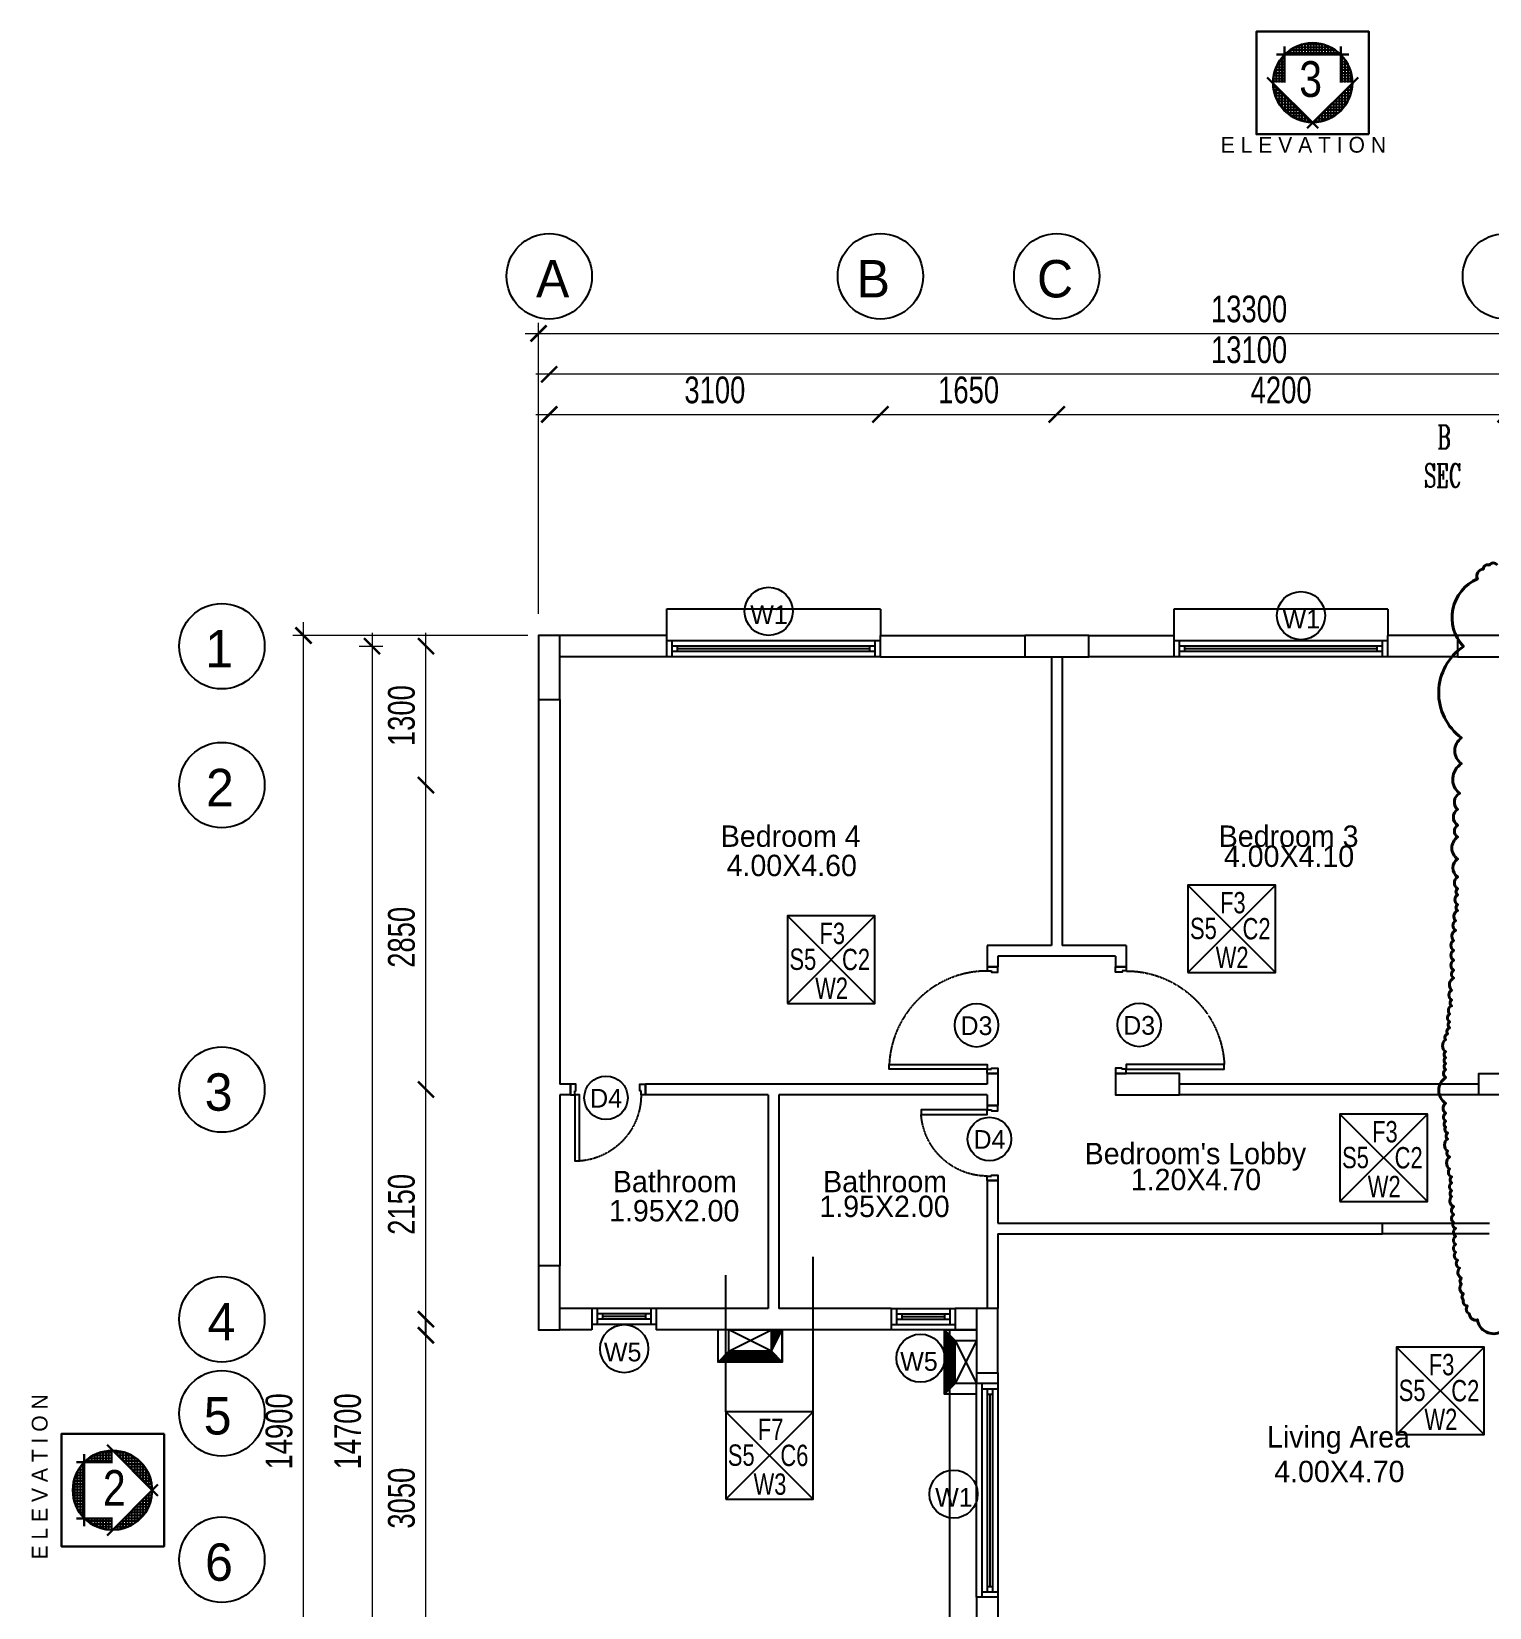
# Model space of a CAD drawing. Header units: metres. Extents: x 228262846 to 228432719, y 398618546 to 398687517.
# Drawn here: x 228361549 to 228375194, y 398644573 to 398659324 of the extents above; entities that cross this region are included whole.
import ezdxf
from ezdxf.enums import TextEntityAlignment as Align

# ---------------------------------------------------------------- set-up
doc = ezdxf.new("R2010")
doc.units = ezdxf.units.M
doc.header["$LTSCALE"] = 10
doc.header["$MEASUREMENT"] = 0
doc.header["$PDMODE"] = 34
doc.linetypes.add('CENTER', pattern=[2, 1.25, -0.25, 0.25, -0.25])
doc.linetypes.add('HIDDEN2', pattern=[0.1875, 0.125, -0.0625])
for name, color, linetype in [('02.01.01 MD-SOL-SDP', 32, 'Continuous'), ('AX', 1, 'CENTER'), ('DIAMENSION', 240, 'Continuous'), ('SECTEXT', 10, 'Continuous'), ('TAGS', 11, 'Continuous'), ('tails', 11, 'Continuous'), ('TEX', 55, 'Continuous'), ('XXS-COLUMN LAYOUT AT FOUNDATION$0$S-COL', 6, 'Continuous')]:
    doc.layers.add(name, color=color, linetype=linetype)
for name, color, linetype, lineweight in [('A-DIM-15', 63, 'Continuous', 15), ('A-Door', 183, 'Continuous', 25), ('A-Elev', 8, 'Continuous', 25), ('A-ELEV-03', 30, 'Continuous', 30), ('A-Hid', 252, 'HIDDEN2', 25), ('A-RMN-FIN-15', 181, 'Continuous', 15), ('A-Text', 182, 'Continuous', 20), ('A-TXT-E', 3, 'Continuous', 30), ('A-Wall', 7, 'Continuous', 25), ('HAT', 8, 'Continuous', 25)]:
    doc.layers.add(name, color=color, linetype=linetype, lineweight=lineweight)
doc.styles.add('ASA1', font='swissc.ttf')
doc.styles.add('EN-SCL', font='swisscl.ttf')
doc.styles.add('EN-SCL-DIM', font='swisscl.ttf')
doc.styles.add('ROMANS', font='romans.shx', dxfattribs={"width": 0.9})
doc.styles.add('STYLE2', font='', dxfattribs={"height": 0.3})
doc.styles.add('STYLE6', font='romanc.shx', dxfattribs={"width": 0.6})
doc.styles.add('WW', font='', dxfattribs={"height": 0.12})
doc.styles.add('ZRomatre', font='', dxfattribs={"height": 1})
doc.styles.get('STYLE2').set_extended_font_data('Andalus')
doc.styles.get('WW').set_extended_font_data('Andalus')
doc.styles.get('ZRomatre').set_extended_font_data('Narkisim')
doc.dimstyles.new('JYT', dxfattribs={"dimscale": 0, "dimtxt": 0.18, "dimasz": 0.13, "dimexe": 0.2, "dimexo": 0.05, "dimgap": 0.09, "dimtad": 1, "dimzin": 0, "dimdsep": 46, "dimtxsty": 'ROMANS', "dimblk": 'OBLIQUE', "dimcen": 0.09, "dimse1": 1, "dimse2": 1, "dimclrd": 1, "dimclre": 9, "dimclrt": 3, "dimadec": 0, "dimazin": 0, "dimtfac": 0.72, "dimtix": 1, "dimtofl": 0, "dimtmove": 2, "dimatfit": 3, "dimldrblk": 'OBLIQUE', "dimfxl": 0.2, "dimtolj": 1, "dimtzin": 0, "dimarcsym": 0})
doc.dimstyles.new('ZFP-100$0', dxfattribs={"dimscale": 100, "dimtxt": 2.5, "dimasz": 1.5, "dimexe": 1, "dimexo": 1, "dimgap": 1, "dimtad": 1, "dimdec": 0, "dimzin": 0, "dimdsep": 46, "dimtxsty": 'EN-SCL-DIM', "dimblk": 'ARCHTICK', "dimcen": 2, "dimdle": 1.25, "dimclrd": 256, "dimclre": 256, "dimclrt": 2, "dimadec": 3, "dimazin": 2, "dimtfac": 1, "dimtdec": 0, "dimtix": 1, "dimtmove": 2, "dimatfit": 0, "dimldrblk": 'ARCHTICK', "dimfxl": 1, "dimtolj": 1, "dimtzin": 0, "dimlwd": -1, "dimlwe": -1, "dimarcsym": 0})

# ---------------------------------------------------------------- blocks, each defined once
blk = doc.blocks.new('*U30')
for points in [[(-10471, -548), (-10471, 70), (-10427, 70), (-10427, -548)], [(-10471, -588), (-10461, -588), (-10461, -648), (-10511, -648), (-10511, -548), (-10471, -548)], [(-9851, -587), (-9861, -587), (-9861, -648), (-9811, -648), (-9811, -548), (-9851, -548)]]:
    blk.add_lwpolyline(points, close=True)
at = {"linetype": 'HIDDEN2'}
blk.add_arc((-10471, -548), 620, 0, 85.9304, dxfattribs=at)
blk = doc.blocks.new('*U31')
for points in [[(40, 100), (40, 1018), (84, 1018), (84, 100)], [(40, 60), (50, 60), (50, 0), (0, 0), (0, 100), (40, 100)], [(960, 61), (950, 61), (950, 0), (1000, 0), (1000, 100), (960, 100)]]:
    blk.add_lwpolyline(points, close=True)
at = {"linetype": 'HIDDEN2'}
blk.add_arc((41, 100), 919, 359.9741, 87.3184, dxfattribs=at)
blk = doc.blocks.new('*X28')
at = {"color": 0}
for p, q in [((-3.18, -8.338), (-3.18, -8.277)), ((-3.16, -8.338), (-3.16, -8.27)), ((-3.14, -8.338), (-3.14, -8.264)), ((-3.12, -8.338), (-3.12, -8.26)), ((-3.119, -8.26), (-3.073, -8.26)), ((-3.1, -8.338), (-3.1, -8.257)), ((-3.08, -8.338), (-3.08, -8.256)), ((-3.067, -8.26), (-3.027, -8.26)), ((-3.06, -8.267), (-3.06, -8.256)), ((-3.04, -8.287), (-3.04, -8.258)), ((-3.02, -8.308), (-3.02, -8.261)), ((-3, -8.328), (-3, -8.266)), ((-2.98, -8.348), (-2.98, -8.272)), ((-3.305, -8.38), (-3.27, -8.38)), ((-3.3, -8.535), (-3.3, -8.373)), ((-3.29, -8.36), (-3.27, -8.36)), ((-3.28, -8.535), (-3.28, -8.348)), ((-3.273, -8.34), (-3.27, -8.34)), ((-3.26, -8.338), (-3.26, -8.328)), ((-3.251, -8.32), (-3.073, -8.32)), ((-3.24, -8.338), (-3.24, -8.312)), ((-3.223, -8.3), (-3.073, -8.3)), ((-3.22, -8.338), (-3.22, -8.298)), ((-3.2, -8.338), (-3.2, -8.287)), ((-3.186, -8.28), (-3.073, -8.28)), ((-3.047, -8.28), (-2.96, -8.28)), ((-3.027, -8.3), (-2.923, -8.3)), ((-3.008, -8.32), (-2.896, -8.32)), ((-2.988, -8.34), (-2.874, -8.34)), ((-2.968, -8.36), (-2.856, -8.36)), ((-2.96, -8.368), (-2.96, -8.28)), ((-2.948, -8.38), (-2.841, -8.38)), ((-2.94, -8.388), (-2.94, -8.29)), ((-2.92, -8.408), (-2.92, -8.302)), ((-2.9, -8.428), (-2.9, -8.316)), ((-2.88, -8.449), (-2.88, -8.334)), ((-2.86, -8.469), (-2.86, -8.355)), ((-2.84, -8.489), (-2.84, -8.382)), ((-3.347, -8.48), (-3.27, -8.48)), ((-3.342, -8.46), (-3.27, -8.46)), ((-3.34, -8.535), (-3.34, -8.454)), ((-3.335, -8.44), (-3.27, -8.44)), ((-3.327, -8.42), (-3.27, -8.42)), ((-3.32, -8.535), (-3.32, -8.405)), ((-3.317, -8.4), (-3.27, -8.4)), ((-2.928, -8.4), (-2.829, -8.4)), ((-2.908, -8.42), (-2.819, -8.42)), ((-2.889, -8.44), (-2.811, -8.44)), ((-2.869, -8.46), (-2.805, -8.46)), ((-2.849, -8.48), (-2.8, -8.48)), ((-2.82, -8.509), (-2.82, -8.418)), ((-2.8, -8.529), (-2.8, -8.479)), ((-3.352, -8.52), (-3.27, -8.52)), ((-3.352, -8.54), (-3.27, -8.54)), ((-3.351, -8.56), (-3.27, -8.56)), ((-3.35, -8.5), (-3.27, -8.5)), ((-3.348, -8.58), (-3.27, -8.58)), ((-3.344, -8.6), (-3.27, -8.6)), ((-3.34, -8.616), (-3.34, -8.535)), ((-3.32, -8.665), (-3.32, -8.535)), ((-3.3, -8.697), (-3.3, -8.535)), ((-3.28, -8.722), (-3.28, -8.535)), ((-2.86, -8.715), (-2.86, -8.601)), ((-2.859, -8.6), (-2.802, -8.6)), ((-2.84, -8.688), (-2.84, -8.581)), ((-2.839, -8.58), (-2.798, -8.58)), ((-2.829, -8.5), (-2.796, -8.5)), ((-2.82, -8.652), (-2.82, -8.561)), ((-2.819, -8.56), (-2.795, -8.56)), ((-2.809, -8.52), (-2.795, -8.52)), ((-2.8, -8.591), (-2.8, -8.541)), ((-2.799, -8.54), (-2.794, -8.54)), ((-3.339, -8.62), (-3.27, -8.62)), ((-3.332, -8.64), (-3.27, -8.64)), ((-3.323, -8.66), (-3.27, -8.66)), ((-3.311, -8.68), (-3.27, -8.68)), ((-3.298, -8.7), (-3.27, -8.7)), ((-2.96, -8.79), (-2.96, -8.702)), ((-2.958, -8.7), (-2.848, -8.7)), ((-2.94, -8.78), (-2.94, -8.682)), ((-2.938, -8.68), (-2.835, -8.68)), ((-2.92, -8.768), (-2.92, -8.662)), ((-2.918, -8.66), (-2.824, -8.66)), ((-2.9, -8.754), (-2.9, -8.642)), ((-2.898, -8.64), (-2.815, -8.64)), ((-2.88, -8.736), (-2.88, -8.621)), ((-2.879, -8.62), (-2.808, -8.62)), ((-3.282, -8.72), (-3.27, -8.72)), ((-3.262, -8.74), (-3.073, -8.74)), ((-3.26, -8.742), (-3.26, -8.732)), ((-3.24, -8.759), (-3.24, -8.732)), ((-3.238, -8.76), (-3.073, -8.76)), ((-3.22, -8.772), (-3.22, -8.732)), ((-3.207, -8.78), (-3.073, -8.78)), ((-3.2, -8.783), (-3.2, -8.732)), ((-3.18, -8.793), (-3.18, -8.732)), ((-3.16, -8.8), (-3.16, -8.732)), ((-3.16, -8.8), (-3.073, -8.8)), ((-3.14, -8.806), (-3.14, -8.732)), ((-3.12, -8.81), (-3.12, -8.732)), ((-3.1, -8.813), (-3.1, -8.732)), ((-3.08, -8.814), (-3.08, -8.732)), ((-3.06, -8.814), (-3.06, -8.803)), ((-3.057, -8.8), (-2.986, -8.8)), ((-3.04, -8.812), (-3.04, -8.783)), ((-3.037, -8.78), (-2.94, -8.78)), ((-3.02, -8.809), (-3.02, -8.763)), ((-3.017, -8.76), (-2.908, -8.76)), ((-3, -8.804), (-3, -8.742)), ((-2.998, -8.74), (-2.884, -8.74)), ((-2.98, -8.798), (-2.98, -8.722)), ((-2.978, -8.72), (-2.864, -8.72))]:
    blk.add_line(p, q, dxfattribs=at)
blk = doc.blocks.new('_ArchTick')
at = {"color": 0, "linetype": 'ByBlock', "const_width": 0.15}
blk.add_lwpolyline([(-0.5, -0.5), (0.5, 0.5)], dxfattribs=at)
blk = doc.blocks.new('*D100')
at = {"layer": 'A-DIM-15', "transparency": 16777216}
for p, q in [((228366294, 398653874), (228366294, 398656598)), ((228379594, 398653874), (228379594, 398656598)), ((228366169, 398656498), (228379719, 398656498))]:
    blk.add_line(p, q, dxfattribs=at)
at = {"layer": 'Defpoints', "color": 0, "transparency": 16777216}
for p in [(228379594, 398656498), (228366294, 398653774), (228379594, 398653774)]:
    blk.add_point(p, dxfattribs=at)
at = {"layer": 'A-DIM-15', "transparency": 16777216, "xscale": 150, "yscale": 150, "zscale": 150, "rotation": 180}
blk.add_blockref('_ArchTick', (228366294, 398656498), dxfattribs=at)
at = {"layer": 'A-DIM-15', "transparency": 16777216, "xscale": 150, "yscale": 150, "zscale": 150}
blk.add_blockref('_ArchTick', (228379594, 398656498), dxfattribs=at)
at = {"layer": 'A-DIM-15', "color": 2, "transparency": 16777216, "insert": (228372944, 398656726), "char_height": 250, "attachment_point": 5, "style": 'EN-SCL-DIM'}
blk.add_mtext('\\A1;13300', dxfattribs=at)
blk = doc.blocks.new('*D101')
at = {"layer": 'A-DIM-15', "transparency": 16777216}
blk.add_line((228379619, 398656116), (228366269, 398656116), dxfattribs=at)
at = {"layer": 'Defpoints', "color": 0, "transparency": 16777216}
for p in [(228366394, 398656116), (228366394, 398656116), (228379494, 398656116)]:
    blk.add_point(p, dxfattribs=at)
at = {"layer": 'A-DIM-15', "transparency": 16777216, "xscale": 150, "yscale": 150, "zscale": 150, "rotation": 180}
blk.add_blockref('_ArchTick', (228366394, 398656116), dxfattribs=at)
at = {"layer": 'A-DIM-15', "transparency": 16777216, "xscale": 150, "yscale": 150, "zscale": 150}
blk.add_blockref('_ArchTick', (228379494, 398656116), dxfattribs=at)
at = {"layer": 'A-DIM-15', "color": 2, "transparency": 16777216, "insert": (228372944, 398656344), "char_height": 250, "attachment_point": 5, "style": 'EN-SCL-DIM'}
blk.add_mtext('\\A1;13100', dxfattribs=at)
blk = doc.blocks.new('*D102')
at = {"layer": 'A-DIM-15', "transparency": 16777216}
blk.add_line((228366269, 398655740), (228369619, 398655740), dxfattribs=at)
at = {"layer": 'Defpoints', "color": 0, "transparency": 16777216}
for p in [(228366394, 398655740), (228369494, 398655740), (228369494, 398655740)]:
    blk.add_point(p, dxfattribs=at)
at = {"layer": 'A-DIM-15', "transparency": 16777216, "xscale": 150, "yscale": 150, "zscale": 150, "rotation": 180}
blk.add_blockref('_ArchTick', (228366394, 398655740), dxfattribs=at)
at = {"layer": 'A-DIM-15', "transparency": 16777216, "xscale": 150, "yscale": 150, "zscale": 150}
blk.add_blockref('_ArchTick', (228369494, 398655740), dxfattribs=at)
at = {"layer": 'A-DIM-15', "color": 2, "transparency": 16777216, "insert": (228367944, 398655968), "char_height": 250, "attachment_point": 5, "style": 'EN-SCL-DIM'}
blk.add_mtext('\\A1;3100', dxfattribs=at)
blk = doc.blocks.new('*D103')
at = {"layer": 'A-DIM-15', "transparency": 16777216}
blk.add_line((228369369, 398655740), (228371269, 398655740), dxfattribs=at)
at = {"layer": 'Defpoints', "color": 0, "transparency": 16777216}
for p in [(228369494, 398655740), (228371144, 398655740), (228371144, 398655740)]:
    blk.add_point(p, dxfattribs=at)
at = {"layer": 'A-DIM-15', "transparency": 16777216, "xscale": 150, "yscale": 150, "zscale": 150, "rotation": 180}
blk.add_blockref('_ArchTick', (228369494, 398655740), dxfattribs=at)
at = {"layer": 'A-DIM-15', "transparency": 16777216, "xscale": 150, "yscale": 150, "zscale": 150}
blk.add_blockref('_ArchTick', (228371144, 398655740), dxfattribs=at)
at = {"layer": 'A-DIM-15', "color": 2, "transparency": 16777216, "insert": (228370319, 398655968), "char_height": 250, "attachment_point": 5, "style": 'EN-SCL-DIM'}
blk.add_mtext('\\A1;1650', dxfattribs=at)
blk = doc.blocks.new('*D104')
at = {"layer": 'A-DIM-15', "transparency": 16777216}
blk.add_line((228371019, 398655740), (228375469, 398655740), dxfattribs=at)
at = {"layer": 'Defpoints', "color": 0, "transparency": 16777216}
for p in [(228371144, 398655740), (228375344, 398655740), (228375344, 398655740)]:
    blk.add_point(p, dxfattribs=at)
at = {"layer": 'A-DIM-15', "transparency": 16777216, "xscale": 150, "yscale": 150, "zscale": 150, "rotation": 180}
blk.add_blockref('_ArchTick', (228371144, 398655740), dxfattribs=at)
at = {"layer": 'A-DIM-15', "transparency": 16777216, "xscale": 150, "yscale": 150, "zscale": 150}
blk.add_blockref('_ArchTick', (228375344, 398655740), dxfattribs=at)
at = {"layer": 'A-DIM-15', "color": 2, "transparency": 16777216, "insert": (228373244, 398655968), "char_height": 250, "attachment_point": 5, "style": 'EN-SCL-DIM'}
blk.add_mtext('\\A1;4200', dxfattribs=at)
blk = doc.blocks.new('*D116')
at = {"layer": 'A-DIM-15', "transparency": 16777216}
for p, q in [((228364094, 398638646), (228364094, 398653796)), ((228366194, 398653671), (228363994, 398653671)), ((228372894, 398638771), (228363994, 398638771))]:
    blk.add_line(p, q, dxfattribs=at)
at = {"layer": 'Defpoints', "color": 0, "transparency": 16777216}
for p in [(228364094, 398653671), (228366294, 398653671), (228372994, 398638771)]:
    blk.add_point(p, dxfattribs=at)
at = {"layer": 'A-DIM-15', "transparency": 16777216, "xscale": 150, "yscale": 150, "zscale": 150}
for p, rotation in [((228364094, 398653671), 90), ((228364094, 398638771), 270)]:
    blk.add_blockref('_ArchTick', p, dxfattribs=dict(at, rotation=rotation))
at = {"layer": 'A-DIM-15', "color": 2, "transparency": 16777216, "insert": (228363866, 398646221), "char_height": 250, "attachment_point": 5, "rotation": 90, "style": 'EN-SCL-DIM'}
blk.add_mtext('\\A1;14900', dxfattribs=at)
blk = doc.blocks.new('*D117')
at = {"layer": 'A-DIM-15', "transparency": 16777216}
for p, q in [((228364736, 398653696), (228364736, 398638746)), ((228364616, 398653571), (228364836, 398653571)), ((228364616, 398638871), (228364836, 398638871))]:
    blk.add_line(p, q, dxfattribs=at)
at = {"layer": 'Defpoints', "color": 0, "transparency": 16777216}
for p in [(228364516, 398653571), (228364516, 398638871), (228364736, 398638871)]:
    blk.add_point(p, dxfattribs=at)
at = {"layer": 'A-DIM-15', "transparency": 16777216, "xscale": 150, "yscale": 150, "zscale": 150}
for p, rotation in [((228364736, 398653571), 90), ((228364736, 398638871), 270)]:
    blk.add_blockref('_ArchTick', p, dxfattribs=dict(at, rotation=rotation))
at = {"layer": 'A-DIM-15', "color": 2, "transparency": 16777216, "insert": (228364508, 398646221), "char_height": 250, "attachment_point": 5, "rotation": 90, "style": 'EN-SCL-DIM'}
blk.add_mtext('\\A1;14700', dxfattribs=at)
blk = doc.blocks.new('*D120')
at = {"layer": 'A-DIM-15', "transparency": 16777216}
blk.add_line((228365240, 398643946), (228365240, 398647246), dxfattribs=at)
at = {"layer": 'Defpoints', "color": 0, "transparency": 16777216}
for p in [(228365240, 398647121), (228365240, 398647121), (228365240, 398644071)]:
    blk.add_point(p, dxfattribs=at)
at = {"layer": 'A-DIM-15', "transparency": 16777216, "xscale": 150, "yscale": 150, "zscale": 150}
for p, rotation in [((228365240, 398647121), 90), ((228365240, 398644071), 270)]:
    blk.add_blockref('_ArchTick', p, dxfattribs=dict(at, rotation=rotation))
at = {"layer": 'A-DIM-15', "color": 2, "transparency": 16777216, "insert": (228365012, 398645596), "char_height": 250, "attachment_point": 5, "rotation": 90, "style": 'EN-SCL-DIM'}
blk.add_mtext('\\A1;3050', dxfattribs=at)
blk = doc.blocks.new('_Oblique')
at = {"color": 0, "linetype": 'ByBlock', "lineweight": -2}
blk.add_line((-0.5, -0.5), (0.5, 0.5), dxfattribs=at)
blk = doc.blocks.new('*D121')
at = {"layer": 'Defpoints', "color": 0, "transparency": 16777216}
for p in [(228365240, 398647271), (228365240, 398647271), (228365240, 398647121)]:
    blk.add_point(p, dxfattribs=at)
at = {"layer": 'DIAMENSION', "color": 1, "lineweight": -2, "transparency": 16777216}
blk.add_line((228365240, 398647121), (228365240, 398647271), dxfattribs=at)
at = {"layer": 'DIAMENSION', "color": 1, "lineweight": -2, "transparency": 16777216, "xscale": 0.13, "yscale": 0.13, "zscale": 0.13}
for p, rotation in [((228365240, 398647271), 90), ((228365240, 398647121), 270)]:
    blk.add_blockref('_Oblique', p, dxfattribs=dict(at, rotation=rotation))
at = {"layer": 'DIAMENSION', "color": 3, "transparency": 16777216, "insert": (228365240, 398647196), "char_height": 0.18, "attachment_point": 5, "rotation": 90, "style": 'ROMANS'}
blk.add_mtext('\\A1;150.00', dxfattribs=at)
blk = doc.blocks.new('*D122')
at = {"layer": 'A-DIM-15', "transparency": 16777216}
blk.add_line((228365240, 398647146), (228365240, 398649546), dxfattribs=at)
at = {"layer": 'Defpoints', "color": 0, "transparency": 16777216}
for p in [(228365240, 398649421), (228365240, 398649421), (228365240, 398647271)]:
    blk.add_point(p, dxfattribs=at)
at = {"layer": 'A-DIM-15', "transparency": 16777216, "xscale": 150, "yscale": 150, "zscale": 150}
for p, rotation in [((228365240, 398649421), 90), ((228365240, 398647271), 270)]:
    blk.add_blockref('_ArchTick', p, dxfattribs=dict(at, rotation=rotation))
at = {"layer": 'A-DIM-15', "color": 2, "transparency": 16777216, "insert": (228365012, 398648346), "char_height": 250, "attachment_point": 5, "rotation": 90, "style": 'EN-SCL-DIM'}
blk.add_mtext('\\A1;2150', dxfattribs=at)
blk = doc.blocks.new('*D123')
at = {"layer": 'A-DIM-15', "transparency": 16777216}
blk.add_line((228365240, 398649296), (228365240, 398652396), dxfattribs=at)
at = {"layer": 'Defpoints', "color": 0, "transparency": 16777216}
for p in [(228365240, 398652271), (228365240, 398652271), (228365240, 398649421)]:
    blk.add_point(p, dxfattribs=at)
at = {"layer": 'A-DIM-15', "transparency": 16777216, "xscale": 150, "yscale": 150, "zscale": 150}
for p, rotation in [((228365240, 398652271), 90), ((228365240, 398649421), 270)]:
    blk.add_blockref('_ArchTick', p, dxfattribs=dict(at, rotation=rotation))
at = {"layer": 'A-DIM-15', "color": 2, "transparency": 16777216, "insert": (228365012, 398650846), "char_height": 250, "attachment_point": 5, "rotation": 90, "style": 'EN-SCL-DIM'}
blk.add_mtext('\\A1;2850', dxfattribs=at)
blk = doc.blocks.new('*D124')
at = {"layer": 'A-DIM-15', "transparency": 16777216}
blk.add_line((228365240, 398652146), (228365240, 398653696), dxfattribs=at)
at = {"layer": 'Defpoints', "color": 0, "transparency": 16777216}
for p in [(228365240, 398653571), (228365240, 398653571), (228365240, 398652271)]:
    blk.add_point(p, dxfattribs=at)
at = {"layer": 'A-DIM-15', "transparency": 16777216, "xscale": 150, "yscale": 150, "zscale": 150}
for p, rotation in [((228365240, 398653571), 90), ((228365240, 398652271), 270)]:
    blk.add_blockref('_ArchTick', p, dxfattribs=dict(at, rotation=rotation))
at = {"layer": 'A-DIM-15', "color": 2, "transparency": 16777216, "insert": (228365012, 398652921), "char_height": 250, "attachment_point": 5, "rotation": 90, "style": 'EN-SCL-DIM'}
blk.add_mtext('\\A1;1300', dxfattribs=at)
blk = doc.blocks.new('A$C3E302781')
at = {"layer": 'TAGS'}
for p, q in [((228360159, 398650729), (228361183, 398649705)), ((228361183, 398650729), (228360159, 398649705))]:
    blk.add_line(p, q, dxfattribs=at)
blk.add_lwpolyline([(228360159, 398649705), (228361183, 398649705), (228361183, 398650729), (228360159, 398650729)], close=True, dxfattribs=at)

msp = doc.modelspace()

# ---------------------------------------------------------------- hatches: boundary and pattern name
at = {"layer": '02.01.01 MD-SOL-SDP'}
h = msp.add_hatch(dxfattribs=at)
h.set_pattern_fill('ANSI31', color=8, scale=500, angle=90)
h.set_pattern_definition([(135, (398867261938.97, -227937580088.396), (-44.194173824159, -44.194173824159), [])])
h.paths.add_polyline_path([(228368574.524, 398647170.581), (228368574.524, 398646870.581), (228367974.524, 398646870.581), (228367974.524, 398647170.581), (228368074.524, 398647170.581), (228368074.524, 398646970.581), (228368474.524, 398646970.581), (228368474.524, 398647170.581)])
h = msp.add_hatch(dxfattribs=at)
h.set_pattern_fill('ANSI31', color=8, scale=500, angle=180)
h.set_pattern_definition([(225, (228564583275.043, 399037550674.223), (44.194173824159, -44.194173824159), [])])
h.paths.add_polyline_path([(228370393.785, 398646570.581), (228370093.785, 398646570.581), (228370093.785, 398647170.581), (228370393.785, 398647170.581), (228370393.785, 398647070.581), (228370193.785, 398647070.581), (228370193.785, 398646670.581), (228370393.785, 398646670.581)])

# ---------------------------------------------------------------- linework, layer by layer
at = {"layer": '02.01.01 MD-SOL-SDP', "color": 8}
for p, q in [((228368074.524, 398646970.581), (228368474.524, 398647170.581)), ((228368474.524, 398646970.581), (228368074.524, 398647170.581)), ((228370393.785, 398647070.581), (228370193.785, 398646670.581)), ((228370193.785, 398647070.581), (228370393.785, 398646670.581))]:
    msp.add_line(p, q, dxfattribs=at)
for points in [[(228368574.524, 398647170.581), (228368574.524, 398646870.581), (228367974.524, 398646870.581), (228367974.524, 398647170.581)], [(228370393.785, 398646570.581), (228370093.785, 398646570.581), (228370093.785, 398647170.581), (228370393.785, 398647170.581)]]:
    msp.add_lwpolyline(points, dxfattribs=at)
for points in [[(228368474.524, 398647170.581), (228368474.524, 398646970.581), (228368074.524, 398646970.581), (228368074.524, 398647170.581)], [(228370393.785, 398646670.581), (228370193.785, 398646670.581), (228370193.785, 398647070.581), (228370393.785, 398647070.581)]]:
    msp.add_lwpolyline(points, close=True, dxfattribs=at)
at = {"layer": 'A-Door'}
for p, q in [((228369493.785, 398653620.581), (228367493.785, 398653620.581)), ((228367543.785, 398653470.581), (228367543.785, 398653620.581)), ((228369443.785, 398653470.581), (228369443.785, 398653620.581)), ((228374243.785, 398653620.581), (228372243.785, 398653620.581)), ((228372293.785, 398653470.581), (228372293.785, 398653620.581)), ((228374193.785, 398653470.581), (228374193.785, 398653620.581)), ((228369493.785, 398653470.581), (228367493.785, 398653470.581)), ((228369443.785, 398653570.581), (228367543.785, 398653570.581)), ((228369443.785, 398653520.581), (228367543.785, 398653520.581)), ((228367593.785, 398653520.581), (228367593.785, 398653570.581)), ((228369393.785, 398653545.581), (228367593.785, 398653545.581)), ((228369393.785, 398653520.581), (228369393.785, 398653570.581)), ((228374243.785, 398653470.581), (228372243.785, 398653470.581)), ((228374193.785, 398653570.581), (228372293.785, 398653570.581)), ((228374193.785, 398653520.581), (228372293.785, 398653520.581)), ((228372343.785, 398653520.581), (228372343.785, 398653570.581)), ((228374143.785, 398653545.581), (228372343.785, 398653545.581)), ((228374143.785, 398653520.581), (228374143.785, 398653570.581)), ((228367393.785, 398647370.581), (228366793.785, 398647370.581)), ((228366843.785, 398647370.581), (228366843.785, 398647220.581)), ((228367343.785, 398647320.581), (228366843.785, 398647320.581)), ((228367343.785, 398647270.581), (228366843.785, 398647270.581)), ((228366893.785, 398647320.581), (228366893.785, 398647270.581)), ((228367293.785, 398647295.581), (228366893.785, 398647295.581)), ((228367293.785, 398647320.581), (228367293.785, 398647270.581)), ((228367343.785, 398647370.581), (228367343.785, 398647220.581)), ((228369593.785, 398647370.581), (228370193.785, 398647370.581)), ((228369643.785, 398647370.581), (228369643.785, 398647220.581)), ((228369643.785, 398647320.581), (228370143.785, 398647320.581)), ((228369643.785, 398647270.581), (228370143.785, 398647270.581)), ((228369693.785, 398647320.581), (228369693.785, 398647270.581)), ((228369693.785, 398647295.581), (228370093.785, 398647295.581)), ((228370093.785, 398647320.581), (228370093.785, 398647270.581)), ((228370143.785, 398647370.581), (228370143.785, 398647220.581)), ((228367393.785, 398647220.581), (228366793.785, 398647220.581)), ((228369593.785, 398647220.581), (228370193.785, 398647220.581)), ((228370193.785, 398647170.581), (228369593.785, 398647170.581)), ((228370443.785, 398646670.581), (228370443.785, 398644670.581)), ((228370443.785, 398646620.581), (228370593.785, 398646620.581)), ((228370493.785, 398646620.581), (228370493.785, 398644720.581)), ((228370493.785, 398646570.581), (228370543.785, 398646570.581)), ((228370518.785, 398646570.581), (228370518.785, 398644770.581)), ((228370543.785, 398646620.581), (228370543.785, 398644720.581)), ((228370593.785, 398646670.581), (228370593.785, 398644670.581)), ((228370593.785, 398646069.299), (228370593.785, 398646019.299)), ((228370493.785, 398644770.581), (228370543.785, 398644770.581)), ((228370443.785, 398644720.581), (228370593.785, 398644720.581))]:
    msp.add_line(p, q, dxfattribs=at)
at = {"layer": 'A-Elev'}
msp.add_line((228370393.785, 398644670.581), (228370393.785, 398646670.581), dxfattribs=at)
at = {"layer": 'A-ELEV-03', "color": 3}
for p, q in [((228373201.926, 398659109.489), (228373876.848, 398659109.489)), ((228373275.813, 398658845.915), (228373275.813, 398659183.376)), ((228373802.962, 398659183.376), (228373802.962, 398658845.915)), ((228373591.998, 398658420.964), (228373114.037, 398658895.194)), ((228373486.776, 398658420.964), (228373964.738, 398658895.194)), ((228362731.25, 398645618.138), (228362257.019, 398646096.099)), ((228362042.724, 398645333.288), (228362042.724, 398646008.21)), ((228361968.838, 398645934.323), (228362306.299, 398645934.323)), ((228362731.25, 398645723.36), (228362257.019, 398645245.398)), ((228362306.299, 398645407.174), (228361968.838, 398645407.174))]:
    msp.add_line(p, q, dxfattribs=at)
for points in [[(228374066.029, 398658362.949), (228373012.746, 398658362.949), (228373012.746, 398659324.413), (228374066.029, 398659324.413)], [(228362789.264, 398646197.39), (228362789.264, 398645144.107), (228361827.8, 398645144.107), (228361827.8, 398646197.39)]]:
    msp.add_lwpolyline(points, close=True, dxfattribs=at)
for centre in [(228373539.387, 398658845.915), (228362306.299, 398645670.749)]:
    msp.add_circle(centre, 371.25, dxfattribs=at)
at = {"layer": 'A-Hid'}
for p, q in [((228374193.785, 398648170.581), (228375193.785, 398648170.581)), ((228375193.785, 398648070.581), (228374193.785, 398648070.581))]:
    msp.add_line(p, q, dxfattribs=at)
for points in [[(228367493.785, 398653670.581), (228367493.785, 398653920.581), (228369493.785, 398653920.581), (228369493.785, 398653670.581)], [(228372243.785, 398653670.581), (228372243.785, 398653920.581), (228374243.785, 398653920.581), (228374243.785, 398653670.581)], [(228372893.785, 398640720.581), (228369143.786, 398640720.581), (228369143.785, 398644420.581), (228370143.785, 398644420.581), (228370143.785, 398647170.581)]]:
    msp.add_lwpolyline(points, dxfattribs=at)
at = {"layer": 'A-Wall'}
for p, q in [((228367493.785, 398653670.581), (228366493.785, 398653670.581)), ((228367493.785, 398653470.581), (228367493.785, 398653670.581)), ((228369493.785, 398653470.581), (228369493.785, 398653670.581)), ((228369493.785, 398653670.581), (228370843.785, 398653670.581)), ((228371443.785, 398653670.581), (228372243.785, 398653670.581)), ((228372243.785, 398653470.581), (228372243.785, 398653670.581)), ((228374893.785, 398653670.581), (228374243.785, 398653670.581)), ((228374243.785, 398653470.581), (228374243.785, 398653670.581)), ((228367493.785, 398653470.581), (228366493.785, 398653470.581)), ((228369493.785, 398653470.581), (228370843.785, 398653470.581)), ((228371093.785, 398653470.581), (228371093.785, 398650770.581)), ((228371193.785, 398653470.581), (228371193.785, 398650770.581)), ((228372243.785, 398653470.581), (228371443.785, 398653470.581)), ((228374893.785, 398653470.581), (228374243.785, 398653470.581)), ((228366293.785, 398653070.581), (228366293.785, 398647770.581)), ((228366493.785, 398653070.581), (228366493.785, 398649470.581)), ((228370493.785, 398650770.581), (228370493.785, 398650570.581)), ((228371093.785, 398650770.581), (228370493.785, 398650770.581)), ((228370593.785, 398650670.581), (228370593.785, 398650570.581)), ((228371693.785, 398650670.581), (228370593.785, 398650670.581)), ((228371793.785, 398650770.581), (228371193.785, 398650770.581)), ((228371693.785, 398650670.581), (228371693.785, 398650570.581)), ((228371793.785, 398650770.581), (228371793.785, 398650570.581)), ((228370493.785, 398650570.581), (228370593.785, 398650570.581)), ((228371793.785, 398650570.581), (228371693.785, 398650570.581)), ((228370493.785, 398649570.581), (228370493.785, 398649470.581)), ((228370493.785, 398649570.581), (228370593.785, 398649570.581)), ((228370593.785, 398649570.581), (228370593.785, 398649270.581)), ((228366593.785, 398649470.581), (228366493.785, 398649470.581)), ((228366593.785, 398649370.581), (228366493.785, 398649370.581)), ((228366493.785, 398649370.581), (228366493.785, 398647770.581)), ((228366593.785, 398649370.581), (228366593.785, 398649470.581)), ((228370493.785, 398649470.581), (228367293.785, 398649470.581)), ((228367293.785, 398649370.581), (228367293.785, 398649470.581)), ((228368443.785, 398649370.581), (228367293.785, 398649370.581)), ((228368443.785, 398649370.581), (228368443.785, 398647370.581)), ((228370493.785, 398649370.581), (228368543.785, 398649370.581)), ((228368543.785, 398649370.581), (228368543.785, 398647370.581)), ((228370493.785, 398649370.581), (228370493.785, 398649270.581)), ((228375093.785, 398649470.581), (228372293.785, 398649470.581)), ((228375093.785, 398649370.581), (228372293.785, 398649370.581)), ((228370493.785, 398649270.581), (228370593.785, 398649270.581)), ((228370493.785, 398648570.581), (228370593.785, 398648570.581)), ((228370493.785, 398648570.581), (228370493.785, 398647370.581)), ((228370593.785, 398648570.581), (228370593.785, 398648170.581)), ((228370593.785, 398648170.581), (228374193.785, 398648170.581)), ((228374193.785, 398648070.581), (228374193.785, 398648170.581)), ((228370593.785, 398648070.581), (228374193.785, 398648070.581)), ((228370593.785, 398648070.581), (228370593.785, 398647370.581)), ((228366793.785, 398647370.581), (228366493.785, 398647370.581)), ((228366793.785, 398647370.581), (228366793.785, 398647170.581)), ((228367393.785, 398647370.581), (228367393.785, 398647170.581)), ((228368443.785, 398647370.581), (228367393.785, 398647370.581)), ((228369593.785, 398647370.581), (228368543.785, 398647370.581)), ((228369593.785, 398647370.581), (228369593.785, 398647170.581)), ((228370193.785, 398647370.581), (228370193.785, 398647170.581)), ((228370393.785, 398647370.581), (228370193.785, 398647370.581)), ((228366793.785, 398647170.581), (228366493.785, 398647170.581)), ((228369593.785, 398647170.581), (228367393.785, 398647170.581)), ((228370393.785, 398647170.581), (228370193.785, 398647170.581)), ((228370393.785, 398646770.581), (228370393.785, 398646670.581)), ((228370593.785, 398646770.581), (228370593.785, 398646670.581)), ((228370593.785, 398646670.581), (228370393.785, 398646670.581)), ((228370393.785, 398644670.581), (228370393.785, 398644170.581)), ((228370593.785, 398644670.581), (228370393.785, 398644670.581)), ((228370593.785, 398644670.581), (228370593.785, 398643970.581))]:
    msp.add_line(p, q, dxfattribs=at)
at = {"layer": 'AX', "linetype": 'ByBlock', "ltscale": 0.1}
for centre in [(228366393.785, 398657033.358), (228369493.785, 398657033.358), (228371143.785, 398657033.358), (228375343.785, 398657033.358), (228363330.689, 398653570.581), (228363330.689, 398652270.581), (228363330.689, 398649420.581), (228363330.689, 398647270.581), (228363330.689, 398646389.943), (228363330.689, 398645020.581)]:
    msp.add_circle(centre, 400, dxfattribs=at)
at = {"layer": 'HAT', "color": 6, "lineweight": 40}
msp.add_lwpolyline([(228375266.825, 398654330.578, 0.52056705), (228375192.398, 398654330.578, 0.52056705), (228375192.398, 398654330.578, 0.52056705), (228375136.579, 398654293.395, 0.52056705), (228375080.759, 398654200.436, 0.52056705), (228375080.759, 398654200.436, 0.52056705), (228374950.512, 398653568.315, 0.52056705), (228374950.512, 398653568.315, 0.52056705), (228374931.905, 398652713.092, 0.52056705), (228374931.905, 398652713.092, 0.52056705), (228374931.905, 398652471.399, 0.52056705), (228374931.905, 398652471.399, 0.52056705), (228374913.299, 398652192.522, 0.52056705), (228374913.299, 398652192.522, 0.52056705), (228374894.692, 398652043.788, 0.52056705), (228374894.692, 398652043.788, 0.52056705), (228374894.692, 398651895.053, 0.52056705), (228374894.692, 398651895.053, 0.52056705), (228374894.692, 398651783.502, 0.52056705), (228374894.692, 398651783.502, 0.52056705), (228374894.692, 398651578.992, 0.52056705), (228374894.692, 398651578.992, 0.52056705), (228374894.692, 398651411.666, 0.52056705), (228374894.692, 398651411.666, 0.52056705), (228374894.692, 398651300.115, 0.52056705), (228374894.692, 398651300.115, 0.52056705), (228374894.692, 398651244.34, 0.52056705), (228374894.692, 398651244.34, 0.52056705), (228374894.692, 398651151.381, 0.52056705), (228374894.692, 398651151.381, 0.52056705), (228374894.692, 398651095.606, 0.52056705), (228374894.692, 398651095.606, 0.52056705), (228374876.085, 398651002.647, 0.52056705), (228374876.085, 398651002.647, 0.52056705), (228374876.085, 398650909.688, 0.52056705), (228374876.085, 398650909.688, 0.52056705), (228374857.48, 398650816.729, 0.52056705), (228374857.48, 398650816.729, 0.52056705), (228374857.48, 398650723.77, 0.52056705), (228374857.48, 398650723.77, 0.52056705), (228374857.48, 398650630.811, 0.52056705), (228374857.48, 398650630.811, 0.52056705), (228374857.48, 398650537.852, 0.52056705), (228374857.48, 398650537.852, 0.52056705), (228374857.48, 398650463.485, 0.52056705), (228374857.48, 398650463.485, 0.52056705), (228374838.873, 398650351.934, 0.52056705), (228374838.873, 398650351.934, 0.52056705), (228374838.873, 398650258.975, 0.52056705), (228374838.873, 398650258.975, 0.52056705), (228374838.873, 398650203.199, 0.52056705), (228374838.873, 398650203.199, 0.52056705), (228374820.266, 398650128.832, 0.52056705), (228374820.266, 398650128.832, 0.52056705), (228374820.266, 398650054.465, 0.52056705), (228374820.266, 398650054.465, 0.52056705), (228374820.266, 398649998.69, 0.52056705), (228374820.266, 398649998.69, 0.52056705), (228374801.66, 398649942.914, 0.52056705), (228374801.66, 398649942.914, 0.52056705), (228374783.053, 398649887.139, 0.52056705), (228374783.053, 398649887.139, 0.52056705), (228374783.053, 398649775.588, 0.52056705), (228374783.053, 398649775.588, 0.52056705), (228374783.053, 398649719.813, 0.52056705), (228374783.053, 398649719.813, 0.52056705), (228374783.053, 398649664.037, 0.52056705), (228374783.053, 398649664.037, 0.52056705), (228374783.053, 398649608.262, 0.52056705), (228374783.053, 398649608.262, 0.52056705), (228374783.053, 398649533.895, 0.52056705), (228374783.053, 398649533.895, 0.52056705), (228374783.053, 398649292.201, 0.52056705), (228374783.053, 398649292.201, 0.52056705), (228374783.053, 398649199.242, 0.52056705), (228374783.053, 398649199.242, 0.52056705), (228374783.053, 398649124.875, 0.52056705), (228374783.053, 398649124.875, 0.52056705), (228374783.053, 398649069.1, 0.52056705), (228374783.053, 398649069.1, 0.52056705), (228374801.66, 398649013.325, 0.52056705), (228374801.66, 398649013.325, 0.52056705), (228374801.66, 398648957.549, 0.52056705), (228374801.66, 398648957.549, 0.52056705), (228374801.66, 398648845.998, 0.52056705), (228374801.66, 398648845.998, 0.52056705), (228374820.266, 398648790.223, 0.52056705), (228374820.266, 398648790.223, 0.52056705), (228374820.266, 398648678.672, 0.52056705), (228374820.266, 398648678.672, 0.52056705), (228374838.873, 398648604.305, 0.52056705), (228374838.873, 398648604.305, 0.52056705), (228374838.873, 398648548.529, 0.52056705), (228374838.873, 398648548.529, 0.52056705), (228374838.873, 398648474.162, 0.52056705), (228374838.873, 398648474.162, 0.52056705), (228374838.873, 398648418.387, 0.52056705), (228374838.873, 398648418.387, 0.52056705), (228374857.48, 398648325.428, 0.52056705), (228374857.48, 398648325.428, 0.52056705), (228374857.48, 398648251.061, 0.52056705), (228374857.48, 398648251.061, 0.52056705), (228374857.48, 398648176.693, 0.52056705), (228374857.48, 398648176.693, 0.52056705), (228374876.085, 398648120.918, 0.52056705), (228374876.085, 398648120.918, 0.52056705), (228374876.085, 398648046.551, 0.52056705), (228374876.085, 398648046.551, 0.52056705), (228374876.085, 398647972.184, 0.52056705), (228374876.085, 398647972.184, 0.52056705), (228374876.085, 398647897.817, 0.52056705), (228374876.085, 398647897.817, 0.52056705), (228374894.692, 398647823.449, 0.52056705), (228374894.692, 398647823.449, 0.52056705), (228374913.299, 398647749.082, 0.52056705), (228374913.299, 398647749.082, 0.52056705), (228374931.905, 398647656.123, 0.52056705), (228374931.905, 398647656.123, 0.52056705), (228374931.905, 398647600.348, 0.52056705), (228374931.905, 398647600.348, 0.52056705), (228374950.512, 398647507.389, 0.52056705), (228374950.512, 398647507.389, 0.52056705), (228374950.512, 398647451.613, 0.52056705), (228374950.512, 398647451.613, 0.52056705), (228374987.725, 398647395.838, 0.52056705), (228374987.725, 398647395.838, 0.52056705), (228375006.332, 398647321.471, 0.52056705), (228375006.332, 398647321.471, 0.52056705), (228375080.759, 398647265.695, 0.52056705), (228375080.759, 398647265.695, 0.52056705), (228375304.038, 398647154.144, 0.52056705)], format="xyb", dxfattribs=at)
at = {"layer": 'TAGS'}
for p, q in [((228368865.186, 398646404.831), (228368865.186, 398647853.554)), ((228368045.986, 398646404.831), (228368045.986, 398647684.297))]:
    msp.add_line(p, q, dxfattribs=at)
at = {"layer": 'TAGS', "color": 11, "linetype": 'ByBlock', "ltscale": 0.1}
for centre, radius in [((228368447.672, 398653896.496), 225.34), ((228373429.603, 398653857.147), 225.34), ((228370392.994, 398650022.592), 203.627), ((228371915.64, 398650025.629), 203.627), ((228366925.204, 398649343.403), 203.627), ((228370513.644, 398648957.683), 203.627), ((228367096.074, 398646994.807), 225.34), ((228369868.877, 398646906.39), 225.34), ((228370178.072, 398645634.243), 225.34)]:
    msp.add_circle(centre, radius, dxfattribs=at)
at = {"layer": 'XXS-COLUMN LAYOUT AT FOUNDATION$0$S-COL', "ltscale": 0.5}
for points in [[(228366293.785, 398653070.581), (228366493.785, 398653070.581), (228366493.785, 398653670.581), (228366293.785, 398653670.581)], [(228371443.785, 398653470.581), (228371443.785, 398653670.581), (228370843.785, 398653670.581), (228370843.785, 398653470.581)], [(228375493.785, 398653470.581), (228375493.785, 398653670.581), (228374893.785, 398653670.581), (228374893.785, 398653470.581)], [(228372293.785, 398649370.581), (228372293.785, 398649570.581), (228371693.785, 398649570.581), (228371693.785, 398649370.581)], [(228366493.785, 398647770.581), (228366293.785, 398647770.581), (228366293.785, 398647170.581), (228366493.785, 398647170.581)], [(228370593.785, 398647370.581), (228370393.785, 398647370.581), (228370393.785, 398646770.581), (228370593.785, 398646770.581)]]:
    msp.add_lwpolyline(points, close=True, dxfattribs=at)
msp.add_lwpolyline([(228375293.785, 398649770.581), (228375493.785, 398649770.581), (228375493.785, 398649370.581), (228375093.785, 398649370.581), (228375093.785, 398649570.581), (228375293.785, 398649570.581), (228375293.785, 398649770.581)], dxfattribs=at)

# ---------------------------------------------------------------- block references
at = {"layer": 'A-Door', "yscale": 0.9999871253967285}
for name, p, xscale, rotation in [('*U31', (228370593.785, 398649570.581), 0.9999871253967285, 90.00000000000001), ('*U31', (228371693.785, 398649570.581), -0.9999871253967285, 270), ('*U30', (228377104.293, 398648822.276), -0.9999871253967285, 180), ('*U30', (228369945.481, 398638760.073), -0.9999871253967285, 90)]:
    msp.add_blockref(name, p, dxfattribs=dict(at, xscale=xscale, rotation=rotation))
at = {"layer": 'A-Wall', "xscale": 0.8, "yscale": 0.8, "zscale": 0.8}
for p in [(45684244.166, 79730751.669), (45680495.414, 79730463.655), (45685667.401, 79728607.562), (45686197.686, 79726427.638), (45679918.745, 79725821.755)]:
    msp.add_blockref('A$C3E302781', p, dxfattribs=at)
at = {"layer": 'tails', "xscale": -1336.499989032745, "zscale": 1336.5}
for p, yscale, rotation in [((228362132.304, 398654738.615), 1336.499929428101, 90), ((228366413.599, 398634263.666), 1336.499989032745, 180)]:
    msp.add_blockref('*X28', p, dxfattribs=dict(at, yscale=yscale, rotation=rotation))

# ---------------------------------------------------------------- texts
at = {"layer": 'A-RMN-FIN-15', "color": 31, "style": 'EN-SCL'}
for s, p in [('F3', (228372672.15, 398651070.365)), ('F3', (228368923.397, 398650782.351)), ('S5', (228372391.183, 398650828.83)), ('C2', (228372882.941, 398650826.521)), ('S5', (228368642.431, 398650540.817)), ('C2', (228369134.189, 398650538.507)), ('W2', (228372631.488, 398650557.374)), ('W2', (228368882.736, 398650269.36)), ('F3', (228374095.385, 398648926.258)), ('S5', (228373814.418, 398648684.724)), ('C2', (228374306.176, 398648682.414)), ('W2', (228374054.723, 398648413.268)), ('F3', (228374625.67, 398646746.334)), ('S5', (228374344.704, 398646504.8)), ('C2', (228374836.462, 398646502.49)), ('W2', (228374585.009, 398646233.344)), ('F7', (228368346.728, 398646140.451)), ('S5', (228368065.762, 398645898.917)), ('C6', (228368557.52, 398645896.607)), ('W3', (228368306.067, 398645627.461))]:
    msp.add_text(s, height=200, dxfattribs=at).set_placement(p)
at = {"layer": 'A-Text', "style": 'ZRomatre'}
for s, p in [('Bedroom 4', (228368653.964, 398651692.686)), ('Bedroom 3', (228373313.825, 398651692.686)), ('4.00X4.10', (228373317.744, 398651504.892)), ('4.00X4.60', (228368663.761, 398651418.618)), ("Bedroom's Lobby", (228372441.326, 398648721.833)), ('Bathroom', (228367569.274, 398648459.828)), ('Bathroom', (228369537.314, 398648459.828)), ('1.20X4.70', (228372446.645, 398648478.969)), ('1.95X2.00', (228367563.816, 398648186.864)), ('1.95X2.00', (228369531.856, 398648227.214)), ('Living Area', (228373780.956, 398646070.342)), ('4.00X4.70', (228373788.933, 398645745.864))]:
    msp.add_text(s, height=200, dxfattribs=at).set_placement(p, align=Align.CENTER)
at = {"layer": 'A-TXT-E', "style": 'ASA1'}
for s, p in [('3', (228373413.557, 398658712.5)), ('2', (228362216.929, 398645524.347))]:
    msp.add_text(s, height=334.125, dxfattribs=at).set_placement(p)
at = {"layer": 'A-TXT-E', "ltscale": 2, "style": 'STYLE2'}
msp.add_text('E L E V A T I O N', height=147.6225, dxfattribs=at).set_placement((228372678.742, 398658190.646))
msp.add_text('E L E V A T I O N', height=147.6225, rotation=90, dxfattribs=at).set_placement((228361698.547, 398645022.108))
at = {"layer": 'SECTEXT', "ltscale": 0.15, "style": 'STYLE6', "width": 0.6}
for s, p in [('B', (228374705.669, 398655419.169)), ('SEC', (228374580.545, 398655058.228))]:
    msp.add_text(s, height=220, dxfattribs=at).set_placement(p)
at = {"layer": 'TAGS', "style": 'WW'}
for s, p in [('W1', (228368275.561, 398653778.224)), ('W1', (228373257.493, 398653738.876)), ('D3', (228370242.764, 398649931.037)), ('D3', (228371765.41, 398649934.073)), ('D4', (228366776.531, 398649251.848)), ('D4', (228370364.972, 398648866.128)), ('W5', (228366906.117, 398646876.536)), ('W5', (228369678.92, 398646788.119)), ('W1', (228370005.962, 398645515.972))]:
    msp.add_text(s, height=175, dxfattribs=at).set_placement(p)
at = {"layer": 'TEX', "style": 'WW'}
for s, p in [('A', (228366270.053, 398656835.378)), ('B', (228369270.874, 398656835.378)), ('C', (228370958.964, 398656835.378)), ('1', (228363174.137, 398653372.602)), ('2', (228363181.803, 398652072.602)), ('3', (228363169.585, 398649222.602)), ('4', (228363196.655, 398647072.602)), ('5', (228363160.003, 398646191.964)), ('6', (228363172.939, 398644822.602))]:
    msp.add_text(s, height=350, dxfattribs=at).set_placement(p)

# ---------------------------------------------------------------- dimensions: what is measured, and where the dimension line sits
at = {"layer": 'A-DIM-15'}
for base, p1, p2, angle, picture, middle in [((228379593.785, 398656497.757), (228366293.785, 398653773.632), (228379593.785, 398653773.632), 180, '*D100', (228372943.785, 398656725.951)), ((228366393.785, 398656115.625), (228379493.785, 398656115.625), (228366393.785, 398656115.625), 180, '*D101', (228372943.785, 398656343.82)), ((228369493.785, 398655740.271), (228366393.785, 398655740.271), (228369493.785, 398655740.271), 180, '*D102', (228367943.785, 398655968.466)), ((228371143.785, 398655740.271), (228369493.785, 398655740.271), (228371143.785, 398655740.271), 180, '*D103', (228370318.785, 398655968.302)), ((228375343.785, 398655740.271), (228371143.785, 398655740.271), (228375343.785, 398655740.271), 180, '*D104', (228373243.785, 398655968.302)), ((228364094.333, 398653670.581), (228372993.785, 398638770.581), (228366293.785, 398653670.581), 90, '*D116', (228363866.302, 398646220.581)), ((228364736.392, 398638870.581), (228364515.896, 398653570.581), (228364515.896, 398638870.581), 90, '*D117', (228364508.361, 398646220.581)), ((228365240.273, 398653570.581), (228365240.273, 398652270.581), (228365240.273, 398653570.581), 90, '*D124', (228365012.078, 398652920.581)), ((228365240.273, 398652270.581), (228365240.273, 398649420.581), (228365240.273, 398652270.581), 90, '*D123', (228365012.242, 398650845.581)), ((228365240.273, 398649420.581), (228365240.273, 398647270.581), (228365240.273, 398649420.581), 90, '*D122', (228365012.242, 398648345.581)), ((228365240.273, 398647120.581), (228365240.273, 398644070.581), (228365240.273, 398647120.581), 90, '*D120', (228365012.078, 398645595.581))]:
    dim = msp.add_linear_dim(base=base, p1=p1, p2=p2, angle=angle, dimstyle='ZFP-100$0', dxfattribs=at)
    dim.commit()
    dim.dimension.update_dxf_attribs({"geometry": picture, "text_midpoint": middle})
at = {"layer": 'DIAMENSION'}
dim = msp.add_linear_dim(base=(228365240.273, 398647270.581), p1=(228365240.273, 398647120.581), p2=(228365240.273, 398647270.581), angle=90, dimstyle='JYT', override={"dimscale": 1}, dxfattribs=at)
dim.commit()
dim.dimension.update_dxf_attribs({"geometry": '*D121', "text_midpoint": (228365240.093, 398647195.581)})

doc.saveas('drawing.dxf')
